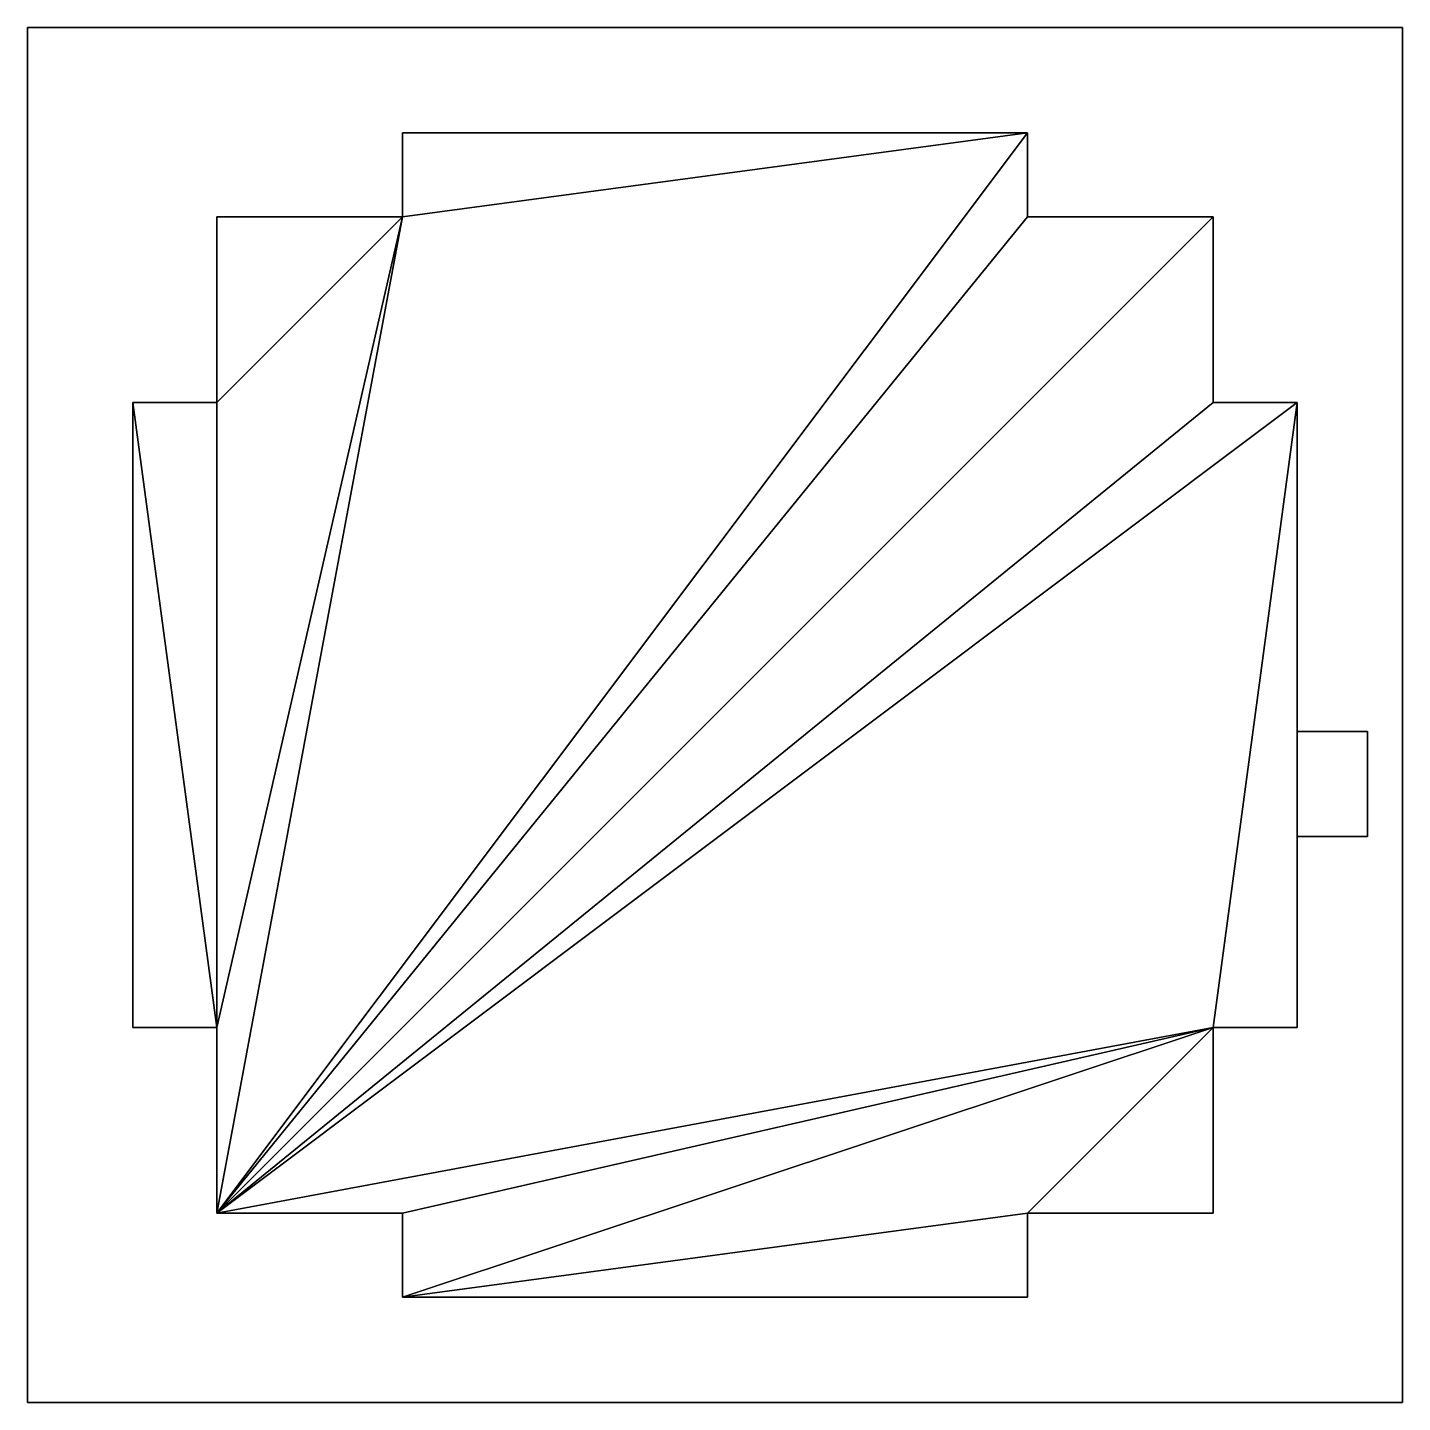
# Model space of a CAD drawing. Extents: x -0.098 to 0.098, y -0.098 to 0.098.
import ezdxf

# ---------------------------------------------------------------- set-up
doc = ezdxf.new("R2010")
doc.units = 0

# ---------------------------------------------------------------- blocks, each defined once
blk = doc.blocks.new('TOP_SILKSCREEN_Polygon_9')
at = {"layer": '2', "color": 2}
for points in [[(0.093, -0.00234), (0.093, -0.01734), (0.083, -0.01734), (0.083, -0.00234)], [(0.093, -0.00234, 0.032), (0.093, -0.01734, 0.032), (0.083, -0.01734, 0.032), (0.083, -0.00234, 0.032)], [(0.083, -0.00234), (0.093, -0.00234), (0.093, -0.00234, 0.032), (0.083, -0.00234, 0.032)], [(0.083, -0.01734), (0.083, -0.00234), (0.083, -0.00234, 0.032), (0.083, -0.01734, 0.032)], [(0.093, -0.00234), (0.093, -0.01734), (0.093, -0.01734, 0.032), (0.093, -0.00234, 0.032)], [(0.093, -0.01734), (0.083, -0.01734), (0.083, -0.01734, 0.032), (0.093, -0.01734, 0.032)]]:
    blk.add_3dface(points, dxfattribs=at)
blk = doc.blocks.new('TOP_PLACE_BOUND_Polygon_55')
at = {"layer": '8', "color": 8}
for points in [[(-0.071, -0.071), (-0.04453, 0.071), (0.04453, 0.083)], [(-0.071, -0.071), (0.04453, 0.083), (0.04453, 0.071)], [(-0.071, -0.071, 0.032), (-0.04453, 0.071, 0.032), (0.04453, 0.083, 0.032)], [(-0.071, -0.071, 0.032), (0.04453, 0.083, 0.032), (0.04453, 0.071, 0.032)], [(-0.04453, 0.071), (-0.04453, 0.083), (0.04453, 0.083)], [(-0.04453, 0.071, 0.032), (-0.04453, 0.083, 0.032), (0.04453, 0.083, 0.032)], [(-0.04453, 0.071), (-0.04453, 0.083), (-0.04453, 0.083, 0.032), (-0.04453, 0.071, 0.032)], [(-0.04453, 0.083), (0.04453, 0.083), (0.04453, 0.083, 0.032), (-0.04453, 0.083, 0.032)], [(0.04453, 0.083), (0.04453, 0.071), (0.04453, 0.071, 0.032), (0.04453, 0.083, 0.032)], [(-0.071, -0.071), (-0.071, -0.04453), (-0.04453, 0.071)], [(-0.071, -0.04453), (-0.071, 0.04453), (-0.04453, 0.071)], [(-0.071, 0.04453), (-0.071, 0.071), (-0.04453, 0.071)], [(-0.071, -0.071), (0.04453, 0.071), (0.071, 0.071)], [(-0.071, -0.071), (0.071, 0.071), (0.071, 0.04453)], [(-0.071, -0.071, 0.032), (-0.071, -0.04453, 0.032), (-0.04453, 0.071, 0.032)], [(-0.071, -0.04453, 0.032), (-0.071, 0.04453, 0.032), (-0.04453, 0.071, 0.032)], [(-0.071, 0.04453, 0.032), (-0.071, 0.071, 0.032), (-0.04453, 0.071, 0.032)], [(-0.071, -0.071, 0.032), (0.04453, 0.071, 0.032), (0.071, 0.071, 0.032)], [(-0.071, -0.071, 0.032), (0.071, 0.071, 0.032), (0.071, 0.04453, 0.032)], [(-0.071, 0.04453), (-0.071, 0.071), (-0.071, 0.071, 0.032), (-0.071, 0.04453, 0.032)], [(-0.071, 0.071), (-0.04453, 0.071), (-0.04453, 0.071, 0.032), (-0.071, 0.071, 0.032)], [(0.04453, 0.071), (0.071, 0.071), (0.071, 0.071, 0.032), (0.04453, 0.071, 0.032)], [(0.071, 0.071), (0.071, 0.04453), (0.071, 0.04453, 0.032), (0.071, 0.071, 0.032)], [(-0.071, -0.04453), (-0.083, -0.04453), (-0.083, 0.04453)], [(-0.071, -0.04453), (-0.083, 0.04453), (-0.071, 0.04453)], [(-0.071, -0.04453, 0.032), (-0.083, -0.04453, 0.032), (-0.083, 0.04453, 0.032)], [(-0.071, -0.04453, 0.032), (-0.083, 0.04453, 0.032), (-0.071, 0.04453, 0.032)], [(-0.083, -0.04453), (-0.083, 0.04453), (-0.083, 0.04453, 0.032), (-0.083, -0.04453, 0.032)], [(-0.083, 0.04453), (-0.071, 0.04453), (-0.071, 0.04453, 0.032), (-0.083, 0.04453, 0.032)], [(-0.071, -0.071), (0.071, 0.04453), (0.083, 0.04453)], [(-0.071, -0.071), (0.083, 0.04453), (0.071, -0.04453)], [(-0.071, -0.071, 0.032), (0.071, 0.04453, 0.032), (0.083, 0.04453, 0.032)], [(-0.071, -0.071, 0.032), (0.083, 0.04453, 0.032), (0.071, -0.04453, 0.032)], [(0.083, 0.04453), (0.083, -0.04453), (0.071, -0.04453)], [(0.083, 0.04453, 0.032), (0.083, -0.04453, 0.032), (0.071, -0.04453, 0.032)], [(0.071, 0.04453), (0.083, 0.04453), (0.083, 0.04453, 0.032), (0.071, 0.04453, 0.032)], [(0.083, 0.04453), (0.083, -0.04453), (0.083, -0.04453, 0.032), (0.083, 0.04453, 0.032)], [(-0.071, -0.04453), (-0.083, -0.04453), (-0.083, -0.04453, 0.032), (-0.071, -0.04453, 0.032)], [(-0.071, -0.071), (0.071, -0.04453), (-0.04453, -0.071)], [(-0.071, -0.071, 0.032), (0.071, -0.04453, 0.032), (-0.04453, -0.071, 0.032)], [(-0.071, -0.071), (-0.071, -0.04453), (-0.071, -0.04453, 0.032), (-0.071, -0.071, 0.032)], [(0.071, -0.04453), (0.04453, -0.071), (-0.04453, -0.083)], [(0.071, -0.04453), (-0.04453, -0.083), (-0.04453, -0.071)], [(0.071, -0.04453, 0.032), (0.04453, -0.071, 0.032), (-0.04453, -0.083, 0.032)], [(0.071, -0.04453, 0.032), (-0.04453, -0.083, 0.032), (-0.04453, -0.071, 0.032)], [(0.071, -0.04453), (0.071, -0.071), (0.04453, -0.071)], [(0.071, -0.04453, 0.032), (0.071, -0.071, 0.032), (0.04453, -0.071, 0.032)], [(0.083, -0.04453), (0.071, -0.04453), (0.071, -0.04453, 0.032), (0.083, -0.04453, 0.032)], [(0.071, -0.04453), (0.071, -0.071), (0.071, -0.071, 0.032), (0.071, -0.04453, 0.032)], [(-0.04453, -0.071), (-0.071, -0.071), (-0.071, -0.071, 0.032), (-0.04453, -0.071, 0.032)], [(0.04453, -0.071), (0.04453, -0.083), (-0.04453, -0.083)], [(0.04453, -0.071, 0.032), (0.04453, -0.083, 0.032), (-0.04453, -0.083, 0.032)], [(-0.04453, -0.083), (-0.04453, -0.071), (-0.04453, -0.071, 0.032), (-0.04453, -0.083, 0.032)], [(0.071, -0.071), (0.04453, -0.071), (0.04453, -0.071, 0.032), (0.071, -0.071, 0.032)], [(0.04453, -0.071), (0.04453, -0.083), (0.04453, -0.083, 0.032), (0.04453, -0.071, 0.032)], [(0.04453, -0.083), (-0.04453, -0.083), (-0.04453, -0.083, 0.032), (0.04453, -0.083, 0.032)]]:
    blk.add_3dface(points, dxfattribs=at)
blk = doc.blocks.new('TOP_VALOR_Polygon_87')
at = {"layer": '23', "color": 23}
for points in [[(-0.098, -0.098), (-0.098, 0.098), (0.098, 0.098), (0.098, -0.098)], [(-0.098, -0.098, 0.032), (-0.098, 0.098, 0.032), (0.098, 0.098, 0.032), (0.098, -0.098, 0.032)], [(-0.098, -0.098), (-0.098, 0.098), (-0.098, 0.098, 0.032), (-0.098, -0.098, 0.032)], [(-0.098, 0.098), (0.098, 0.098), (0.098, 0.098, 0.032), (-0.098, 0.098, 0.032)], [(0.098, 0.098), (0.098, -0.098), (0.098, -0.098, 0.032), (0.098, 0.098, 0.032)], [(0.098, -0.098), (-0.098, -0.098), (-0.098, -0.098, 0.032), (0.098, -0.098, 0.032)]]:
    blk.add_3dface(points, dxfattribs=at)

msp = doc.modelspace()

# ---------------------------------------------------------------- block references
at = {"layer": '2'}
msp.add_blockref('TOP_SILKSCREEN_Polygon_9', (0, 0), dxfattribs=at)
at = {"layer": '23'}
msp.add_blockref('TOP_VALOR_Polygon_87', (0, 0), dxfattribs=at)
at = {"layer": '8'}
msp.add_blockref('TOP_PLACE_BOUND_Polygon_55', (0, 0), dxfattribs=at)

doc.saveas('drawing.dxf')
